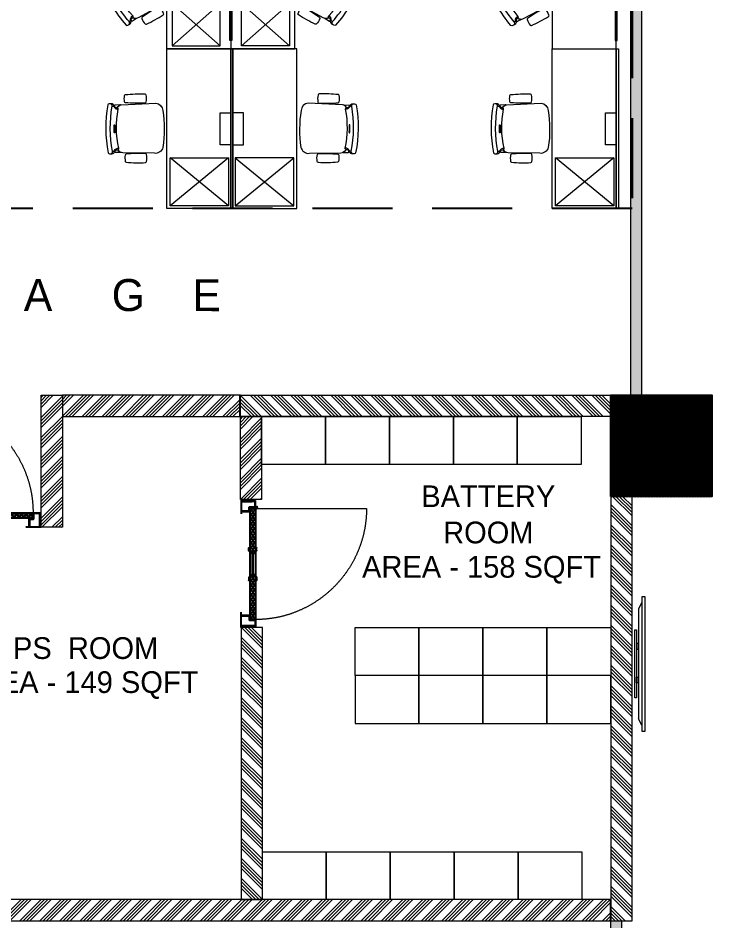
# Model space of a CAD drawing. Header units: millimetres. Extents: x -774950 to -670403, y -1165325 to -1109738.
# Drawn here: x -711468 to -704954, y -1144076 to -1135600 of the extents above; entities that cross this region are included whole.
import ezdxf

# ---------------------------------------------------------------- set-up
doc = ezdxf.new("R2010")
doc.units = ezdxf.units.MM
doc.header["$LTSCALE"] = 3000
doc.header["$MEASUREMENT"] = 0
for name, pattern in [('CENTER', [50.8, 31.75, -6.35, 6.35, -6.35]), ('DASHED', [0.75, 0.5, -0.25]), ('HIDDEN', [0.375, 0.25, -0.125]), ('HIDDENX2', [0.75, 0.5, -0.25])]:
    doc.linetypes.add(name, pattern=pattern)
doc.layers.get('0').update_dxf_attribs({"linetype": 'CONTINUOUS'})
for name, color, linetype, lineweight in [('150 mm WALL', 134, 'CONTINUOUS', 25), ('A-WALL', 26, 'CONTINUOUS', 25), ('AI-FURN', 7, 'CONTINUOUS', 20), ('AR_01_WALL', 134, 'CONTINUOUS', 20), ('ELEVATION_01', 254, 'CONTINUOUS', 13), ('I- FURN', 251, 'CONTINUOUS', 9), ('PR-HATCH', 8, 'CONTINUOUS', 0), ('T-LAYOUT', 7, 'CONTINUOUS', 13), ('TAGING', 253, 'CONTINUOUS', 5), ('TOA- AV', 7, 'CONTINUOUS', 9), ('TOA_DOOR', 7, 'CONTINUOUS', 25)]:
    doc.layers.add(name, color=color, linetype=linetype, lineweight=lineweight)
for name, color, linetype in [('HATCH', 8, 'CONTINUOUS'), ('PASSAGE LINEOUT', 7, 'CONTINUOUS'), ('STIFFNER', 7, 'CONTINUOUS'), ('STR_COL', 3, 'CONTINUOUS'), ('str_col_hatch', 8, 'CONTINUOUS')]:
    doc.layers.add(name, color=color, linetype=linetype)
doc.layers.add('PR-FULL HT', color=7, linetype='CONTINUOUS', lineweight=13, true_color=0x6e3e30)
doc.styles.add('CENTURY GOTHIC', font='GOTHIC.TTF')
pattern_1 = [(135, (951725.34, 6184.83), (-94.29269, -94.29269), []), (135, (951725.34, 6216.26), (-94.29269, -94.29269), []), (135, (951725.34, 6247.69), (-94.29269, -94.29269), []), (135, (951725.34, 6279.12), (-94.29269, -94.29269), [])]

# ---------------------------------------------------------------- blocks, each defined once
blk = doc.blocks.new('CHAIR - STEELCASE - LETSB')
at = {"layer": 'I- FURN', "color": 24, "lineweight": 9}
for points in [[(-369.7, 257.7, -0.089353), (-369.7, 316.7, -0.334929), (-360.7, 325, -0.034973), (-179.6, 330.4, -0.382328), (-169.8, 320.9, -0.10237), (-169.8, 253.5, -0.318036), (-179.6, 244.3, -0.036857), (-360.8, 249.5, -0.333729)], [(-369.7, -242.2, 0.089353), (-369.7, -301.1, 0.334929), (-360.7, -309.4, 0.034973), (-179.6, -314.8, 0.382328), (-169.8, -305.4, 0.10237), (-169.8, -237.9, 0.318036), (-179.6, -228.8, 0.036857), (-360.7, -233.9, 0.333729)]]:
    blk.add_lwpolyline(points, format="xyb", close=True, dxfattribs=at)
at = {"layer": 'I- FURN'}
blk.add_lwpolyline([(-513.5, 241.7, 0.34479), (-528.5, 230.1, 0.096497), (-528.2, -218.5, 0.361045), (-515.8, -228.9), (-494.1, -229.1, 0.246071), (-466.3, -205.4, -0.226994), (-446.1, -191.1), (-439.9, -191, 0.417254), (-429.7, -177.1, -0.104406), (-430, 188.5, 0.398452), (-439.2, 203.5, -0.367565), (-466.2, 218, 0.274839), (-496.7, 241.7)], format="xyb", close=True, dxfattribs=at)
at = {"layer": 'I- FURN', "color": 24, "lineweight": 9}
for points in [[(-507.6, -229.1, 0.46809), (-487.6, -205.2, -0.090711), (-487.6, 217.9, 0.462177), (-507.1, 241.7, -100.177069)], [(-487.6, 217.3), (-478, 217.2, -0.321496), (-468.6, 210.4, 0.282757), (-430, 188, -1.025051)], [(-487.6, -205.2), (-478, -205.1, 0.321496), (-468.6, -198.3, -0.282757), (-430, -175.9, 1.025051)]]:
    blk.add_lwpolyline(points, format="xyb", dxfattribs=at)
at = {"layer": 'I- FURN', "color": 8, "lineweight": 5}
blk.add_lwpolyline([(-463.6, 213.4, 0.188155), (-445.3, 203.4), (-439.2, 203.5, -0.15219), (-410.1, 228.9, 0.211085), (-413.9, 230.4), (-459.5, 228.7, 0.414214), (-464.3, 223.4)], format="xyb", close=True, dxfattribs=at)
at = {"layer": 'I- FURN'}
blk.add_lwpolyline([(-95, -228.5), (-390.3, -219.7, -0.232948), (-439.9, -191, 0.417374), (-429.7, -177.1, -0.10441), (-430, 188.5, 0.39834), (-439.2, 203.5, -0.21659), (-401.4, 231.2), (-77.6, 241.7, -0.366213), (-12.8, 173.3, -0.077985), (-14.2, -173.2, -0.376278), (-95, -228.5)], format="xyb", dxfattribs=at)
at = {"layer": 'I- FURN', "color": 8, "lineweight": 5}
for points in [[(-215.9, 237.2), (-213.8, 243.3)], [(-183.7, 244.2), (-185.7, 238.2)], [(-218.5, -224.8), (-217.4, -227.7)], [(-187.7, -228.5), (-188.6, -225.7)]]:
    blk.add_lwpolyline(points, dxfattribs=at)
for points in [[(-471.1, -25, -0.007805), (-471.1, 37.1, -0.087218), (-470, 42.7, -0.229267), (-469.3, 43.4), (-465.8, 43.4, -0.210582), (-464.1, 37.7, 0.008162), (-464.2, -24.4, -0.166545), (-465.4, -30.6, -0.375811), (-465.9, -30.7), (-469.2, -30.7, -0.246214), (-470.7, -28.4, 0.024513), (-471.1, -25, -1.199362)], [(-446.1, -191.1), (-439.9, -191, 0.15219), (-409.9, -215.2, -0.211085), (-413.6, -216.9), (-459.2, -216.9, -0.414214), (-464.3, -211.8), (-463.9, -201.8)]]:
    blk.add_lwpolyline(points, format="xyb", dxfattribs=at)
blk = doc.blocks.new('FURNITURE - WORKSTATION - 1500 x 675')
at = {"layer": 'I- FURN', "color": 8, "linetype": 'HIDDENX2'}
for p, q in [((25, -41.1), (475, -591.1)), ((475, -41.1), (25, -591.1))]:
    blk.add_line(p, q, dxfattribs=at)
at = {"layer": 'I- FURN', "color": 8}
for points in [[(0, -20), (1500, -20), (1500, 0), (0, 0)], [(600, -20), (600, -120), (900, -120), (900, -20)]]:
    blk.add_lwpolyline(points, close=True, dxfattribs=at)
at = {"layer": 'I- FURN'}
blk.add_lwpolyline([(0, -620), (1500, -620), (1500, -20), (0, -20)], close=True, dxfattribs=at)
at = {"layer": 'I- FURN', "color": 8, "linetype": 'HIDDENX2'}
blk.add_lwpolyline([(475, -41.1), (25, -41.1), (25, -591.1), (475, -591.1)], close=True, dxfattribs=at)
at = {"layer": 'I- FURN', "xscale": -1, "rotation": 269.3964648246712}
blk.add_blockref('CHAIR - STEELCASE - LETSB', (748.4, -645), dxfattribs=at)
blk = doc.blocks.new('vw layout final block')
at = {"layer": 'str_col_hatch', "linetype": 'Continuous'}
h = blk.add_hatch(dxfattribs=at)
h.set_pattern_fill('ANSI31', color=256, scale=50, angle=340, style=0)
h.set_pattern_definition([(25, (-15832.223, -471116.0655), (-2.641364136, 5.66442367), [])])
h.paths.add_polyline_path([(-580461.2, -1046574), (-580936.2, -1046574), (-580936.2, -1047049), (-580461.2, -1047049)])
h.paths.add_polyline_path([(-579986.2, -1046574), (-580461.2, -1046574), (-580461.2, -1047049), (-579986.2, -1047049)])
h.paths.add_polyline_path([(-579986.2, -1047049), (-580461.2, -1047049), (-580461.2, -1047524), (-579986.2, -1047524)])
h.paths.add_polyline_path([(-580461.2, -1047049), (-580936.2, -1047049), (-580936.2, -1047524), (-580461.2, -1047524)])
at = {"layer": 'STR_COL'}
blk.add_lwpolyline([(-580936.2, -1047524), (-580936.2, -1046574), (-579986.2, -1046574), (-579986.2, -1047524), (-580936.2, -1047524)], dxfattribs=at)
blk = doc.blocks.new('PWP_120 Workstation_3PAX')
for points in [[(0, 0), (1050, 0), (1050, 600), (517.7, 600), (466.2, 604.5), (416.2, 617.9), (369.4, 639.7), (327, 669.4), (290.4, 706), (260.8, 748.3), (-5.4, 1209.3), (-525, 909.3), (0, 0)], [(0, 0), (-525, -909.3), (-1044.6, -609.3), (-778.5, -148.3), (-756.6, -101.5), (-743.2, -51.5), (-738.7, 0), (-743.2, 51.5), (-756.6, 101.5), (-778.5, 148.3), (-1044.6, 609.3), (-525, 909.3), (0, 0)], [(-495.2, 837.7), (-58.7, 81.6), (-41.3, 91.6), (-477.9, 847.7)], [(-477.9, 847.7), (-41.3, 91.6), (-58.7, 81.6), (-495.2, 837.7)], [(973.1, 10), (100, 10), (100, -10), (973.1, -10)], [(0, 0), (1050, 0), (1050, -600), (517.7, -600), (466.2, -604.5), (416.2, -617.9), (369.4, -639.8), (327, -669.4), (290.4, -706), (260.8, -748.4), (-5.4, -1209.3), (-525, -909.3), (0, 0)], [(-495.2, -837.7), (-58.7, -81.6), (-41.3, -91.6), (-477.9, -847.7)]]:
    blk.add_lwpolyline(points, close=True)
for points in [[(-525, 909.3), (-5.4, 1209.3)], [(-525, 909.3), (-1044.6, 609.3)], [(1050, 0), (1050, 600)], [(1050, 0), (1050, -600)], [(-525, -909.3), (-1044.6, -609.3)]]:
    blk.add_lwpolyline(points)
at = {"color": 8, "lineweight": 5}
for points in [[(623.1, 100), (623.1, 550), (1023.1, 550), (1023.1, 100)], [(623.1, -100), (623.1, -550), (1023.1, -550), (1023.1, -100)], [(-398.1, -489.6), (-787.9, -264.6), (-987.9, -611), (-598.1, -836)]]:
    blk.add_lwpolyline(points, close=True, dxfattribs=at)
for points in [[(1023.1, 550), (623.1, 100)], [(623.1, 550), (1023.1, 100)], [(1023.1, -550), (623.1, -100)], [(623.1, -550), (1023.1, -100)], [(-787.9, -264.6), (-598.1, -836)], [(-987.9, -611), (-398.1, -489.6)]]:
    blk.add_lwpolyline(points, dxfattribs=at)
at = {"xscale": -1, "rotation": 59.25252341733501}
blk.add_blockref('CHAIR - STEELCASE - LETSB', (368.8, 641.1), dxfattribs=at)
for p, rotation in [((-739.6, 1.2), 0.7474006020673192), ((368.8, -641.1), 120.747476582665)]:
    blk.add_blockref('CHAIR - STEELCASE - LETSB', p, dxfattribs=dict(rotation=rotation))
blk = doc.blocks.new('*U194')
at = {"layer": 'PR-HATCH'}
h = blk.add_hatch(color=256, dxfattribs=at)
h.dxf.hatch_style = 1
h.paths.add_polyline_path([(-92059.7, -39967.2), (-88692.9, -39967.2), (-88692.9, -39867.2), (-92059.7, -39867.2)])
at = {"layer": 'PR-FULL HT', "elevation": 0}
blk.add_lwpolyline([(-92059.7, -39967.2), (-88692.9, -39967.2), (-88692.9, -39867.2), (-92059.7, -39867.2)], close=True, dxfattribs=at)
blk = doc.blocks.new('*U146')
at = {"layer": 'AR_01_WALL'}
h = blk.add_hatch(dxfattribs=at)
h.set_pattern_fill('ANSI34', color=8, scale=7, angle=90)
h.set_pattern_definition(pattern_1)
h.paths.add_polyline_path([(284136.8, 139951.4), (286691.3, 139951.4), (286691.3, 139751.4), (284136.8, 139751.4)])
blk.add_lwpolyline([(284136.8, 139951.4), (286691.3, 139951.4), (286691.3, 139751.4), (284136.8, 139751.4), (284136.8, 139951.4)], dxfattribs=at)
blk = doc.blocks.new('*U202')
at = {"layer": 'AR_01_WALL'}
h = blk.add_hatch(dxfattribs=at)
h.set_pattern_fill('ANSI34', color=8, scale=7, angle=90)
h.set_pattern_definition(pattern_1)
h.paths.add_polyline_path([(284136.8, 139951.4), (294285.9, 139951.4), (294285.9, 139751.4), (284136.8, 139751.4)])
blk.add_lwpolyline([(284136.8, 139951.4), (294285.9, 139951.4), (294285.9, 139751.4), (284136.8, 139751.4), (284136.8, 139951.4)], dxfattribs=at)
blk = doc.blocks.new('*U90')
at = {"layer": 'AR_01_WALL'}
h = blk.add_hatch(dxfattribs=at)
h.set_pattern_fill('ANSI34', color=8, scale=7, angle=90)
h.set_pattern_definition(pattern_1)
h.paths.add_polyline_path([(284136.8, 139951.4), (288122.7, 139951.4), (288122.7, 139751.4), (284136.8, 139751.4)])
blk.add_lwpolyline([(284136.8, 139951.4), (288122.7, 139951.4), (288122.7, 139751.4), (284136.8, 139751.4), (284136.8, 139951.4)], dxfattribs=at)
blk = doc.blocks.new('*U148')
at = {"layer": 'AR_01_WALL'}
h = blk.add_hatch(dxfattribs=at)
h.set_pattern_fill('ANSI34', color=8, scale=7, angle=90)
h.set_pattern_definition(pattern_1)
h.paths.add_polyline_path([(284136.8, 139951.4), (287617.4, 139951.4), (287617.4, 139751.4), (284136.8, 139751.4)])
blk.add_lwpolyline([(284136.8, 139951.4), (287617.4, 139951.4), (287617.4, 139751.4), (284136.8, 139751.4), (284136.8, 139951.4)], dxfattribs=at)
blk = doc.blocks.new('zw$8F63')
h = blk.add_hatch()
h.set_pattern_fill('ANSI31', color=256, scale=0.488668, style=0)
h.set_pattern_definition([(135, (5763.79628, -4405.818197), (0.04319257606, 0.04319257606), [])])
h.paths.add_polyline_path([(79.4, 367, 0.532821), (68.3, 359.6, 0.532821), (79.4, 352.1)])
h.paths.add_polyline_path([(79.4, 367), (79.4, 352.1, 0.304783), (84.4, 359.6, 0.304783)])
h.paths.add_polyline_path([(83.1, 370.3), (79.4, 370.3), (79.4, 367, -0.152617), (83.1, 364)])
h.paths.add_polyline_path([(73.3, 370.3), (69.6, 370.3), (69.6, 364, -0.152617), (73.3, 367)])
h = blk.add_hatch()
h.set_pattern_fill('HONEY', color=17, scale=120.476264, style=0)
h.set_pattern_definition([(0, (-137632.77, -39685.348), (22.5892995, 13.0419382), [15.059533, -30.119066]), (120, (-137632.77, -39685.348), (-22.5892995, 13.0419382), [15.059533, -30.119066]), (60, (-137632.77, -39685.348), (8e-15, 26.0838763), [-30.119066, 15.059533])])
h.paths.add_polyline_path([(726.2, 400.6), (726.2, 405.7), (725.5, 405.7), (737.5, 420.6), (1147.4, 420.6), (1147.4, 371.4), (737.5, 371.4), (725.5, 386.3), (726.2, 386.3)])
h.paths.add_polyline_path([(82.8, 371.4), (82.8, 420.6), (492.7, 420.6), (504.7, 405.7), (504.1, 405.7), (504.1, 386.3), (504.7, 386.3), (492.7, 371.4)])
h = blk.add_hatch(color=256)
h.paths.add_polyline_path([(508, 391.4), (504.1, 391.4), (504.1, 386.3), (508, 386.3)])
h.paths.add_polyline_path([(508, 391.4), (508, 386.3), (517.6, 386.3), (517.6, 391.4)])
h.paths.add_polyline_path([(508, 405.7), (508, 400.6), (517.6, 400.6), (517.6, 405.7)])
h.paths.add_polyline_path([(508, 405.7), (504.1, 405.7), (504.1, 400.6)])
h.paths.add_polyline_path([(508, 405.7), (504.1, 400.6), (508, 400.6)], flags=17)
h = blk.add_hatch(color=256)
h.paths.add_polyline_path([(726.2, 386.3), (726.2, 391.4), (712.6, 391.4), (712.6, 386.3)])
h.paths.add_polyline_path([(712.6, 405.7), (712.6, 400.6), (726.2, 400.6), (726.2, 405.7)])
at = {"linetype": 'CENTER', "ltscale": 1000}
for p, q in [((0, 508.4), (134, 508.4)), ((0, 508.4), (134, 508.4)), ((1223.7, 508.4, -5.7), (1077.6, 508.4, -5.7)), ((1223.7, 508.4, -5.7), (1077.6, 508.4, -5.7)), ((1223.7, 508.4, -5.7), (1077.6, 508.4, -5.7)), ((1223.7, 508.4, -5.7), (1077.6, 508.4, -5.7))]:
    blk.add_line(p, q, dxfattribs=at)
for p, q in [((8.2, 398.4), (11.9, 398.4)), ((69.6, 364), (69.6, 370.3)), ((73.3, 370.3), (73.3, 367)), ((79.4, 370.3), (79.4, 367)), ((83.1, 364), (83.1, 370.3)), ((1215.5, 398.4, -5.7), (1211.9, 398.4, -5.7))]:
    blk.add_line(p, q)
for points in [[(114.6, 508.4), (114.6, 429.9, -0.414214), (110.7, 426), (73.3, 426), (73.3, 374.2, -0.414214), (69.4, 370.3), (12.1, 370.3, -0.414214), (8.2, 374.2), (8.2, 398.4)], [(110.9, 508.4), (110.9, 431.6, -0.414214), (109, 429.7), (73.5, 429.7, 0.414214), (69.6, 425.8), (69.6, 375.9, -0.414214), (67.7, 374), (13.8, 374, -0.414214), (11.9, 375.9), (11.9, 398.4)]]:
    blk.add_lwpolyline(points, format="xyb")
for points in [[(11.9, 508.4), (11.9, 381.4), (16.4, 381.4), (16.4, 508.4)], [(11.9, 406), (11.9, 508.4)], [(16.4, 508.4), (16.4, 406)], [(110.9, 431.6), (110.9, 508.4)], [(114.6, 429.9), (114.6, 508.4)], [(11.9, 425.5), (11.9, 403.1)]]:
    blk.add_lwpolyline(points)
at = {"elevation": -5.7}
for points in [[(1109.1, 508.4), (1109.1, 429.9, 0.414214), (1113.1, 426), (1148.5, 426, -0.414214), (1150.4, 424.1), (1150.4, 374.2, 0.414214), (1154.3, 370.3), (1211.6, 370.3, 0.414214), (1215.5, 374.2), (1215.5, 398.4)], [(1112.8, 508.4), (1112.8, 429.7), (1150.2, 429.7, -0.414214), (1154.1, 425.8), (1154.1, 374), (1209.9, 374, 0.414214), (1211.9, 375.9), (1211.9, 398.4)]]:
    blk.add_lwpolyline(points, format="xyb", dxfattribs=at)
for points in [[(1109.1, 429.9), (1109.1, 508.4)], [(1112.8, 429.7), (1112.8, 508.4)], [(1211.9, 508.4), (1211.9, 381.4), (1207.3, 381.4), (1207.3, 508.4)], [(1211.9, 425.5), (1211.9, 403.1)]]:
    blk.add_lwpolyline(points, dxfattribs=at)
at = {"color": 9}
blk.add_lwpolyline([(1147.4, 420.6), (82.8, 420.6), (82.8, 371.4), (1147.4, 371.4)], close=True, dxfattribs=at)
blk.add_circle((76.3, 359.6), 8.08)
at = {"layer": 'ELEVATION_01', "linetype": 'DASHED', "ltscale": 50}
blk.add_lwpolyline([(82.9, 370.2), (82.8, -693.1, 0.414213), (1147.4, 371.4)], format="xyb", dxfattribs=at)
at = {"layer": 'STIFFNER', "color": 181}
for p, q in [((487.3, 432.6), (460.7, 432.6)), ((742.9, 432.6), (771.1, 432.6)), ((459, 430.9), (459, 420.6)), ((459, 361.1), (459, 371.4)), ((487.3, 359.4), (460.7, 359.4)), ((461.7, 420.6), (461.7, 428.1)), ((461.7, 371.4), (461.7, 363.9)), ((463.5, 429.8), (484.5, 429.8)), ((463.5, 362.2), (484.5, 362.2)), ((486.2, 428.7), (504.7, 405.7)), ((486.2, 363.3), (504.7, 386.3)), ((507.3, 409.6), (488.9, 431.5)), ((507.3, 382.4), (488.9, 360.5)), ((509, 408.5), (517.6, 408.5)), ((509, 383.5), (517.6, 383.5)), ((517.6, 408.5), (517.6, 405.7)), ((517.6, 383.5), (517.6, 386.3)), ((721.3, 408.5), (712.6, 408.5)), ((712.6, 408.5), (712.6, 405.7)), ((712.6, 383.5), (712.6, 386.3)), ((721.3, 383.5), (712.6, 383.5)), ((722.9, 409.6), (741.3, 431.5)), ((722.9, 382.4), (741.3, 360.5)), ((744.1, 428.7), (725.5, 405.7)), ((744.1, 363.3), (725.5, 386.3)), ((742.9, 359.4), (771.1, 359.4)), ((768.3, 429.8), (745.7, 429.8)), ((768.3, 362.2), (745.7, 362.2)), ((770, 420.6), (770, 428.1)), ((772.8, 420.6), (770, 420.6)), ((770, 371.4), (770, 363.9)), ((772.8, 430.9), (772.8, 420.6)), ((772.8, 361.1), (772.8, 371.4))]:
    blk.add_line(p, q, dxfattribs=at)
at = {"layer": 'STIFFNER'}
for p, q in [((508, 405.7), (504.1, 400.6)), ((504.1, 386.3), (504.1, 405.7)), ((504.1, 405.7), (508, 405.7)), ((504.1, 400.6), (517.6, 400.6)), ((504.1, 391.4), (517.6, 391.4)), ((508, 386.3), (504.1, 386.3)), ((517.6, 386.3), (504.7, 386.3)), ((517.6, 405.7), (508, 405.7)), ((508, 405.7), (508, 400.6)), ((508, 391.4), (508, 386.3)), ((517.6, 400.6), (517.6, 405.7)), ((517.6, 391.4), (517.6, 386.3)), ((712.6, 400.6), (712.6, 405.7)), ((712.6, 405.7), (726.2, 405.7)), ((726.2, 400.6), (712.6, 400.6)), ((726.2, 391.4), (712.6, 391.4)), ((712.6, 391.4), (712.6, 386.3)), ((712.6, 386.3), (726.2, 386.3)), ((726.2, 405.7), (726.2, 400.6)), ((726.2, 386.3), (726.2, 391.4))]:
    blk.add_line(p, q, dxfattribs=at)
at = {"layer": 'STIFFNER', "color": 4}
for p, q in [((504.1, 400.6), (726.2, 400.6)), ((504.1, 391.4), (504.1, 400.6)), ((726.2, 391.4), (504.1, 391.4)), ((725.9, 391.4), (726.2, 391.6)), ((726.2, 400.6), (726.2, 391.4))]:
    blk.add_line(p, q, dxfattribs=at)
at = {"layer": 'STIFFNER', "color": 7}
for p, q in [((726.2, 386.3), (726.2, 405.7)), ((726.2, 405.7), (726.2, 400.6)), ((726.2, 391.4), (726.2, 386.3))]:
    blk.add_line(p, q, dxfattribs=at)
at = {"layer": 'STIFFNER', "color": 181}
for centre, start, end in [((460.7, 430.9), 90, 180), ((487.3, 430.9), 21.2946, 90), ((742.9, 430.9), 90, 158.7054), ((771.1, 430.9), 0, 90), ((460.7, 361.1), 180, 270), ((463.5, 428.1), 90, 180), ((463.5, 363.9), 180, 270), ((484.5, 428.1), 21.01972, 90), ((484.5, 363.9), 270, 338.98028), ((487.3, 361.1), 270, 338.7054), ((509, 410.3), 201.2946, 270), ((509, 381.7), 90, 158.7054), ((721.3, 410.3), 270, 338.7054), ((721.3, 381.7), 21.2946, 90), ((742.9, 361.1), 201.2946, 270), ((745.7, 428.1), 90, 158.98028), ((745.7, 363.9), 201.01972, 270), ((768.3, 428.1), 0, 90), ((768.3, 363.9), 270, 0), ((771.1, 361.1), 270, 0)]:
    blk.add_arc(centre, 1.73, start, end, dxfattribs=at)
blk = doc.blocks.new('*U177')
at = {"layer": 'AR_01_WALL'}
h = blk.add_hatch(dxfattribs=at)
h.set_pattern_fill('ANSI34', color=8, scale=7, angle=90)
h.set_pattern_definition(pattern_1)
h.paths.add_polyline_path([(284136.8, 139951.4), (285375.7, 139951.4), (285375.7, 139751.4), (284136.8, 139751.4)])
blk.add_lwpolyline([(284136.8, 139951.4), (285375.7, 139951.4), (285375.7, 139751.4), (284136.8, 139751.4), (284136.8, 139951.4)], dxfattribs=at)
blk = doc.blocks.new('*U176')
at = {"layer": 'AR_01_WALL'}
h = blk.add_hatch(dxfattribs=at)
h.set_pattern_fill('ANSI34', color=8, scale=7, angle=90)
h.set_pattern_definition(pattern_1)
h.paths.add_polyline_path([(284136.8, 139951.4), (284916.4, 139951.4), (284916.4, 139751.4), (284136.8, 139751.4)])
blk.add_lwpolyline([(284136.8, 139951.4), (284916.4, 139951.4), (284916.4, 139751.4), (284136.8, 139751.4), (284136.8, 139951.4)], dxfattribs=at)
blk = doc.blocks.new('*U147')
at = {"layer": 'AR_01_WALL'}
h = blk.add_hatch(dxfattribs=at)
h.set_pattern_fill('ANSI34', color=8, scale=7, angle=90)
h.set_pattern_definition(pattern_1)
h.paths.add_polyline_path([(284136.8, 139951.4), (285807.7, 139951.4), (285807.7, 139751.4), (284136.8, 139751.4)])
blk.add_lwpolyline([(284136.8, 139951.4), (285807.7, 139951.4), (285807.7, 139751.4), (284136.8, 139751.4), (284136.8, 139951.4)], dxfattribs=at)
blk = doc.blocks.new('A$C36d04b36')
for points in [[(1050, 10), (0, 10), (0, 610), (532.3, 610), (583.8, 614.5), (633.8, 627.9), (680.6, 649.8), (723, 679.4), (759.6, 716), (789.2, 758.4), (1055.4, 1219.3), (1575, 919.3), (1050, 10)], [(1545.2, 847.7), (1108.7, 91.6), (1091.3, 101.6), (1527.9, 857.7)], [(76.9, 0), (950, 0), (950, 20), (76.9, 20)]]:
    blk.add_lwpolyline(points, close=True)
blk.add_lwpolyline([(0, 10), (0, 610)])
at = {"color": 8, "lineweight": 5}
blk.add_lwpolyline([(426.9, 110), (426.9, 560), (26.9, 560), (26.9, 110)], close=True, dxfattribs=at)
for points in [[(26.9, 560), (426.9, 110)], [(426.9, 560), (26.9, 110)]]:
    blk.add_lwpolyline(points, dxfattribs=at)
at = {"rotation": 300.7475600156515}
blk.add_blockref('CHAIR - STEELCASE - LETSB', (681.2, 651.1), dxfattribs=at)
blk = doc.blocks.new('A$C60412B90')
at = {"layer": 'TOA- AV', "color": 30, "true_color": 0xf8991e}
blk.add_line((256.5, 111), (986.5, 111), dxfattribs=at)
at = {"layer": 'TOA- AV', "color": 6}
for p, q in [((-100, 55.5), (1343, 55.5)), ((-37.2, 55.5), (29.9, 91)), ((1280.2, 55.5), (1213.1, 91))]:
    blk.add_line(p, q, dxfattribs=at)
at = {"layer": 'TOA- AV', "color": 30, "true_color": 0xf8991e}
for points in [[(986.5, 111), (986.5, 131), (256.5, 131), (256.5, 111)], [(403.4, 91), (464.2, 91)], [(825.1, 91), (764.2, 91)]]:
    blk.add_lwpolyline(points, dxfattribs=at)
for points in [[(403.4, 111), (464.2, 111), (464.2, 91), (403.4, 91)], [(825.1, 111), (764.2, 111), (764.2, 91), (825.1, 91)]]:
    blk.add_lwpolyline(points, close=True, dxfattribs=at)
at = {"layer": 'TOA- AV', "color": 6}
for points in [[(1343, 55.5), (1343, 20), (-100, 20), (-100, 55.5)], [(29.9, 91), (1213.1, 91)]]:
    blk.add_lwpolyline(points, dxfattribs=at)
blk = doc.blocks.new('*U483')
at = {"layer": 'PR-HATCH'}
h = blk.add_hatch(color=256, dxfattribs=at)
h.dxf.hatch_style = 1
h.paths.add_polyline_path([(-97675.6, -39967.2), (-88275.6, -39967.2), (-88275.6, -39867.2), (-97675.6, -39867.2)])
at = {"layer": 'PR-FULL HT', "elevation": 0}
blk.add_lwpolyline([(-97675.6, -39967.2), (-88275.6, -39967.2), (-88275.6, -39867.2), (-97675.6, -39867.2)], close=True, dxfattribs=at)

msp = doc.modelspace()

# ---------------------------------------------------------------- linework, layer by layer
at = {"layer": 'HATCH', "linetype": 'HIDDEN', "elevation": 0}
msp.add_lwpolyline([(-726581.2, -1128664.6), (-705704.3, -1128664.7), (-705704.2, -1137388.5), (-726581.2, -1137388.4)], close=True, dxfattribs=at)
at = {"layer": 'TAGING', "linetype": 'Continuous'}
for points, elevation in [([(-709181.1, -1139341.1), (-708581.1, -1139341.1), (-708581.1, -1139791.1), (-709181.1, -1139791.1)], 5.6), ([(-708581.1, -1139341.1), (-707981.1, -1139341.1), (-707981.1, -1139791.1), (-708581.1, -1139791.1)], 5.6), ([(-707981.1, -1139341.1), (-707381.1, -1139341.1), (-707381.1, -1139791.1), (-707981.1, -1139791.1)], 5.6), ([(-707381.1, -1139341.1), (-706781.1, -1139341.1), (-706781.1, -1139791.1), (-707381.1, -1139791.1)], 5.6), ([(-706781.1, -1139341.1), (-706181.1, -1139341.1), (-706181.1, -1139791.1), (-706781.1, -1139791.1)], 5.6), ([(-708304.5, -1141321.1), (-707704.5, -1141321.1), (-707704.5, -1141771.1), (-708304.5, -1141771.1)], 0), ([(-707704.5, -1141321.1), (-707104.5, -1141321.1), (-707104.5, -1141771.1), (-707704.5, -1141771.1)], 0), ([(-707104.5, -1141321.1), (-706504.5, -1141321.1), (-706504.5, -1141771.1), (-707104.5, -1141771.1)], 0), ([(-706504.5, -1141321.1), (-705904.5, -1141321.1), (-705904.5, -1141771.1), (-706504.5, -1141771.1)], 0), ([(-708304.5, -1142221.1), (-707704.5, -1142221.1), (-707704.5, -1141771.1), (-708304.5, -1141771.1)], 0), ([(-707704.5, -1142221.1), (-707104.5, -1142221.1), (-707104.5, -1141771.1), (-707704.5, -1141771.1)], 0), ([(-707104.5, -1142221.1), (-706504.5, -1142221.1), (-706504.5, -1141771.1), (-707104.5, -1141771.1)], 0), ([(-706504.5, -1142221.1), (-705904.5, -1142221.1), (-705904.5, -1141771.1), (-706504.5, -1141771.1)], 0), ([(-709174.8, -1143425.6), (-708574.8, -1143425.6), (-708574.8, -1143875.6), (-709174.8, -1143875.6)], -11.1), ([(-708574.8, -1143425.6), (-707974.8, -1143425.6), (-707974.8, -1143875.6), (-708574.8, -1143875.6)], -11.1), ([(-707974.8, -1143425.6), (-707374.8, -1143425.6), (-707374.8, -1143875.6), (-707974.8, -1143875.6)], -11.1), ([(-707374.8, -1143425.6), (-706774.8, -1143425.6), (-706774.8, -1143875.6), (-707374.8, -1143875.6)], -11.1), ([(-706774.8, -1143425.6), (-706174.8, -1143425.6), (-706174.8, -1143875.6), (-706774.8, -1143875.6)], -11.1)]:
    msp.add_lwpolyline(points, close=True, dxfattribs=dict(at, elevation=elevation))

# ---------------------------------------------------------------- block references
at = {"layer": '150 mm WALL', "lineweight": 25, "rotation": 90}
for name, p in [('*U177', (-571300.6, -1424516.8, -5.6)), ('*U176', (-569429.7, -1424257.5, -5.6))]:
    msp.add_blockref(name, p, dxfattribs=at)
at = {"layer": '150 mm WALL', "lineweight": 25, "xscale": -1}
for name, p in [('*U147', (-425244.3, -1279092.5, -5.6)), ('*U202', (-421768.4, -1283827, 0))]:
    msp.add_blockref(name, p, dxfattribs=at)
at = {"layer": '150 mm WALL', "lineweight": 25}
msp.add_blockref('*U148', (-993521.6, -1279092.5, 0), dxfattribs=at)
at = {"layer": '150 mm WALL', "lineweight": 25, "xscale": -1, "rotation": 270}
for name, p in [('*U90', (-845655.9, -1428212.4, 0)), ('*U146', (-849126.2, -1428012.4, -11.1))]:
    msp.add_blockref(name, p, dxfattribs=at)
at = {"layer": 'A-WALL', "linetype": 'Continuous'}
msp.add_blockref('vw layout final block', (-124968, -92565.7, 0), dxfattribs=at)
at = {"layer": 'AI-FURN', "xscale": -1, "rotation": 89.99989850368377}
msp.add_blockref('PWP_120 Workstation_3PAX', (-709470.2, -1134838.4, 0), dxfattribs=at)
at = {"layer": 'AI-FURN', "linetype": 'Continuous', "xscale": -1, "rotation": 150.0001662402931}
msp.add_blockref('A$C36d04b36', (-706757.2, -1134304.8, 0), dxfattribs=at)
at = {"layer": 'I- FURN', "xscale": -1, "rotation": 270}
for p in [(-709450.2, -1137388.4, 0), (-705832.8, -1137388.4, 0)]:
    msp.add_blockref('FURNITURE - WORKSTATION - 1500 x 675', p, dxfattribs=at)
at = {"layer": 'I- FURN', "rotation": 90.00000000000001}
msp.add_blockref('FURNITURE - WORKSTATION - 1500 x 675', (-709470.2, -1137388.4, 0), dxfattribs=at)
at = {"layer": 'PR-FULL HT', "xscale": -1, "rotation": 90.0084772067954}
for name, p in [('*U483', (-745569.9, -1227421.2, 0)), ('*U194', (-745758.1, -1236141.2, 0))]:
    msp.add_blockref(name, p, dxfattribs=at)
at = {"layer": 'TOA- AV', "color": 0, "xscale": -0.8731808731808665, "yscale": 0.8731808731808665, "zscale": 0.8731808731808665, "rotation": 90}
msp.add_blockref('A$C60412B90', (-705564.1, -1141120.1, 0), dxfattribs=at)
at = {"layer": 'TOA_DOOR', "xscale": -0.9806010923130796, "yscale": 0.9806010923130796, "zscale": 0.9806010923130796}
for p, rotation in [((-712452, -1139881.5, 0), 180), ((-708876.3, -1140121.1, -5.6), 90)]:
    msp.add_blockref('zw$8F63', p, dxfattribs=dict(at, rotation=rotation))

# ---------------------------------------------------------------- texts
at = {"layer": 'PASSAGE LINEOUT', "insert": (-722114.3, -1138336.8, 0), "char_height": 300, "width": 16925.289, "attachment_point": 7, "rotation": 359.91386, "style": 'CENTURY GOTHIC'}
msp.add_mtext('1   8  0   0      M    M       W    I    D    E      P     A     S     S     A     G    E', dxfattribs=at)
msp.add_mtext('1   8  0   0      M    M       W    I    D    E      P     A     S     S     A     G    E', dxfattribs=at)
at = {"layer": 'T-LAYOUT', "char_height": 203.971, "attachment_point": 2, "style": 'CENTURY GOTHIC'}
for s, insert, width in [('{\\C0; BATTERY\\P ROOM}', (-707091.3, -1139987), 5989.609), ('{\\C0;AREA - 158 SQFT}', (-707117.1, -1140649.3, -11.1), 3082.636), ('{\\C0;UPS  ROOM}', (-710932.2, -1141412.2), 5989.609), ('{\\C0;AREA - 149 SQFT}', (-710896.4, -1141731.8), 3082.636)]:
    msp.add_mtext(s, dxfattribs=dict(at, insert=insert, width=width))

doc.saveas('drawing.dxf')
